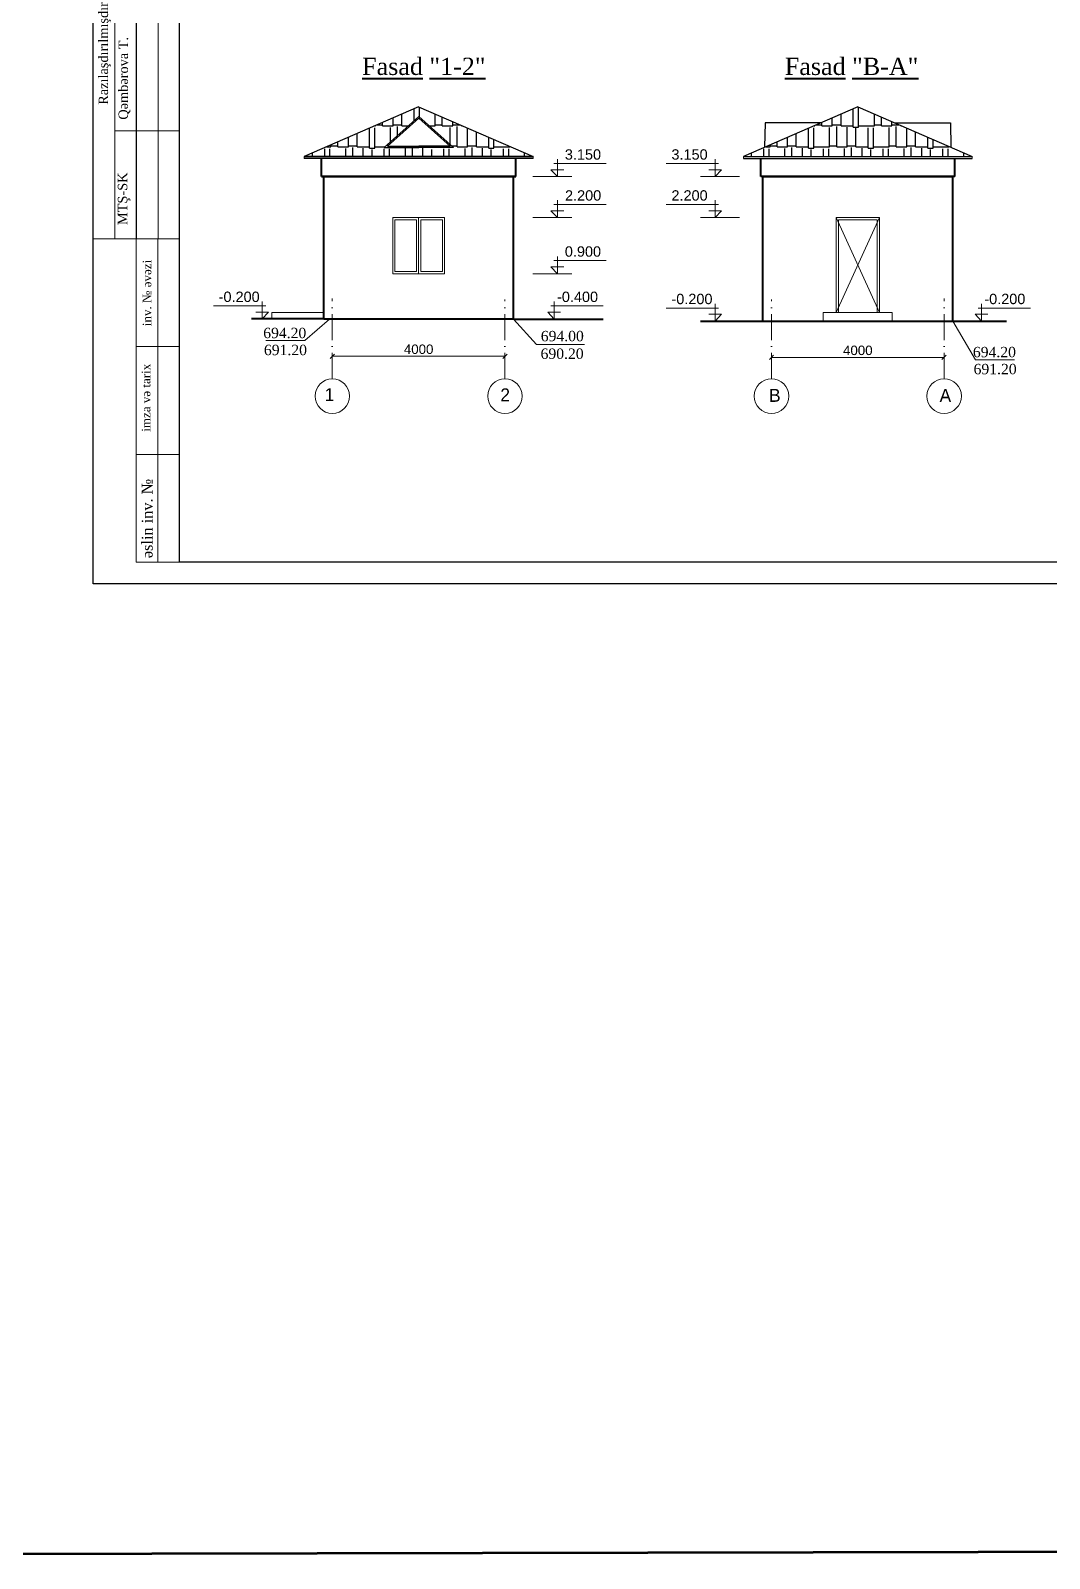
# Model space of a CAD drawing. Header units: millimetres. Extents: x 120281 to 1416367021, y -641565767 to 918373.
# Drawn here: x 491145 to 514753, y 687719 to 723138 of the extents above; entities that cross this region are included whole.
import ezdxf

# ---------------------------------------------------------------- set-up
doc = ezdxf.new("R2010")
doc.units = ezdxf.units.MM
doc.linetypes.add('ACAD_ISO02W100', pattern=[15, 12, -3])
doc.linetypes.add('ACAD_ISO10W100', pattern=[18, 12, -3, 0, -3])
for name, color, linetype, lineweight in [('Layer2', 7, 'Continuous', 13), ('ось', 20, 'ACAD_ISO02W100', 0), ('размер', 90, 'Continuous', 40), ('размер2', 210, 'Continuous', 15), ('размер2_Ном._пера__1', 7, 'Continuous', 15), ('размер_Ном._пера__1', 7, 'Continuous', 15), ('РАЗМЕРЫ', 80, 'Continuous', 9)]:
    doc.layers.add(name, color=color, linetype=linetype, lineweight=lineweight)
doc.styles.add('Arial AzLat', font='AZLTM.TTF', dxfattribs={"height": 300})
doc.styles.get("Standard").update_dxf_attribs({"font": 'arial.ttf'})
doc.styles.add('Times New  Roman', font='times.ttf')
doc.styles.add('Times New Roman', font='times.ttf', dxfattribs={"height": 300})
doc.styles.add('СГЕНЕРИР_СТИЛЬ_6', font='A2TI(LA).TTF')
doc.dimstyles.new('Farid 250', dxfattribs={"dimtxt": 220, "dimasz": 100, "dimexe": 100, "dimexo": 300, "dimgap": 50, "dimtad": 1, "dimdec": 0, "dimzin": 0, "dimdsep": 46, "dimtxsty": 'Standard', "dimblk": 'OBLIQUE', "dimcen": 10, "dimse1": 1, "dimse2": 1, "dimclrd": 256, "dimclre": 1, "dimclrt": 1, "dimadec": 0, "dimazin": 0, "dimtfac": 1, "dimtdec": 0, "dimtix": 1, "dimtmove": 1, "dimatfit": 2, "dimldrblk": 'ARCHTICK', "dimfxl": 1, "dimtolj": 1, "dimtzin": 0, "dimlwd": -1, "dimlwe": 9, "dimarcsym": 0})

# ---------------------------------------------------------------- blocks, each defined once
blk = doc.blocks.new('_Oblique')
at = {"color": 0, "linetype": 'ByBlock', "lineweight": -2}
blk.add_line((-0.5, -0.5), (0.5, 0.5), dxfattribs=at)
blk = doc.blocks.new('*D276')
at = {"layer": 'Defpoints', "color": 0, "lineweight": 53, "transparency": 16777216}
for p in [(498137, 715587), (498137, 715587), (502137, 715587)]:
    blk.add_point(p, dxfattribs=at)
at = {"layer": 'размер_Ном._пера__1', "transparency": 16777216}
blk.add_line((502137, 715587), (498137, 715587), dxfattribs=at)
at = {"layer": 'размер_Ном._пера__1', "transparency": 16777216, "xscale": 100, "yscale": 100, "zscale": 100, "rotation": 180}
blk.add_blockref('_Oblique', (498137, 715587), dxfattribs=at)
at = {"layer": 'размер_Ном._пера__1', "transparency": 16777216, "xscale": 100, "yscale": 100, "zscale": 100}
blk.add_blockref('_Oblique', (502137, 715587), dxfattribs=at)
at = {"layer": 'размер_Ном._пера__1', "color": 1, "transparency": 16777216, "insert": (500137, 715749), "char_height": 220, "attachment_point": 5}
blk.add_mtext('\\A1;4000', dxfattribs=at)
blk = doc.blocks.new('_ArchTick')
at = {"color": 0, "linetype": 'ByBlock', "const_width": 0.15}
blk.add_lwpolyline([(-0.5, -0.5), (0.5, 0.5)], dxfattribs=at)
blk = doc.blocks.new('*D314')
at = {"layer": 'Defpoints', "color": 0, "lineweight": 53, "transparency": 16777216}
for p in [(508313, 715561), (512313, 715561), (512313, 715561)]:
    blk.add_point(p, dxfattribs=at)
at = {"layer": 'размер_Ном._пера__1', "transparency": 16777216}
blk.add_line((508313, 715561), (512313, 715561), dxfattribs=at)
at = {"layer": 'размер_Ном._пера__1', "transparency": 16777216, "xscale": 100, "yscale": 100, "zscale": 100, "rotation": 180}
blk.add_blockref('_Oblique', (508313, 715561), dxfattribs=at)
at = {"layer": 'размер_Ном._пера__1', "transparency": 16777216, "xscale": 100, "yscale": 100, "zscale": 100}
blk.add_blockref('_Oblique', (512313, 715561), dxfattribs=at)
at = {"layer": 'размер_Ном._пера__1', "color": 1, "transparency": 16777216, "insert": (510313, 715723), "char_height": 220, "attachment_point": 5}
blk.add_mtext('\\A1;4000', dxfattribs=at)

msp = doc.modelspace()

# ---------------------------------------------------------------- hatches: boundary and pattern name
at = {"layer": 'размер', "lineweight": 30}
h = msp.add_hatch(dxfattribs=at)
h.set_pattern_fill('AR-RSHKE', color=0, scale=1.6)
h.set_pattern_definition([(0, (155746.4, -90567.65), (1036.32, 487.68), [243.84, -203.2, 284.48, -121.92, 365.76, -162.56]), (0, (155990.2, -90547.33), (1036.32, 487.68), [203.2, -772.16, 162.56, -243.84]), (0, (156477.9, -90598.13), (1036.32, 487.68), [121.92, -1259.84]), (90, (155746.38, -90567.65), (-345.44, 487.68), [467.36, -1483.36]), (90, (155990.22, -90567.65), (-345.44, 487.68), [457.2, -1493.52]), (90, (156193.42, -90567.65), (-345.44, 487.68), [426.72, -1524]), (90, (156477.9, -90598.13), (-345.44, 487.68), [467.36, -1483.36]), (90, (156599.82, -90598.13), (-345.44, 487.68), [467.36, -1483.36]), (90, (156965.58, -90567.65), (-345.44, 487.68), [447.04, -1503.68])])
h.paths.add_polyline_path([(510312.54972, 721373.24078), (507662.54972, 720219.28167), (507662.54972, 720218.21155), (512962.54972, 720218.21155)])

# ---------------------------------------------------------------- linework, layer by layer
at = {"color": 0, "linetype": 'Continuous', "lineweight": 5}
for p, q in [((503352.10103, 720153.02497), (503352.10103, 719751.1101)), ((507004.1818, 720153.02497), (507004.1818, 719751.1101)), ((503352.10103, 719751.1101), (503203.27667, 719911.1101)), ((503203.27667, 719911.1101), (503498.66198, 719911.1101)), ((504484.39979, 720054.17469), (503272.10103, 720054.17469)), ((505871.88304, 720054.17469), (507084.1818, 720054.17469)), ((507153.00616, 719911.1101), (506857.62085, 719911.1101)), ((507004.1818, 719751.1101), (507153.00616, 719911.1101)), ((504484.39979, 719104.17469), (503272.10103, 719104.17469)), ((503352.10103, 719203.02497), (503352.10103, 718801.1101)), ((505871.88304, 719104.17469), (507084.1818, 719104.17469)), ((507004.1818, 719203.02497), (507004.1818, 718801.1101)), ((503352.10103, 718801.1101), (503203.27667, 718961.1101)), ((503203.27667, 718961.1101), (503498.66198, 718961.1101)), ((507153.00616, 718961.1101), (506857.62085, 718961.1101)), ((507004.1818, 718801.1101), (507153.00616, 718961.1101)), ((503352.10103, 717501.1101), (503203.27667, 717661.1101)), ((503203.27667, 717661.1101), (503498.66198, 717661.1101)), ((504484.39979, 717804.17469), (503272.10103, 717804.17469)), ((503352.10103, 717903.02497), (503352.10103, 717501.1101)), ((495380.2506, 716754.56214), (496592.54936, 716754.56214)), ((496661.37372, 716611.49755), (496365.98841, 716611.49755)), ((496512.54936, 716853.41242), (496512.54936, 716451.49755)), ((496512.54936, 716451.49755), (496661.37372, 716611.49755)), ((503279.46087, 716451.0667), (503130.63651, 716611.0667)), ((503130.63651, 716611.0667), (503426.02182, 716611.0667)), ((504411.75963, 716754.1313), (503199.46087, 716754.1313)), ((503279.46087, 716852.98158), (503279.46087, 716451.0667)), ((505871.88304, 716704.17469), (507084.1818, 716704.17469)), ((507153.00616, 716561.1101), (506857.62085, 716561.1101)), ((507004.1818, 716803.02497), (507004.1818, 716401.1101)), ((507004.1818, 716401.1101), (507153.00616, 716561.1101)), ((513180.00759, 716401.6397), (513031.18323, 716561.6397)), ((513031.18323, 716561.6397), (513326.56854, 716561.6397)), ((514312.30635, 716704.70429), (513100.00759, 716704.70429)), ((513180.00759, 716803.55458), (513180.00759, 716401.6397))]:
    msp.add_line(p, q, dxfattribs=at)
at = {"color": 244, "lineweight": 53, "true_color": 0x991b1e}
msp.add_lwpolyline([(440324.24024, 757119.90004), (681637.27816, 757603.30928), (681637.27816, 688202.32989), (440324.24024, 687718.92066)], close=True, dxfattribs=at)
at = {"layer": 'Layer2', "color": 0}
for p, q in [((498073.48695, 716451.0667), (497503.63194, 715950.11427)), ((502336.27866, 716451.06026), (502870.55366, 715858.94187)), ((512512.55404, 716401.58543), (513042.2802, 715507.25201)), ((497503.63194, 715950.11427), (496599.04296, 715950.11427)), ((502870.55366, 715858.94187), (503979.87059, 715858.94187)), ((513946.86917, 715507.25201), (513042.2802, 715507.25201))]:
    msp.add_line(p, q, dxfattribs=at)
at = {"layer": 'ось', "color": 0, "linetype": 'ACAD_ISO10W100', "ltscale": 50}
for p, q in [((498136.84578, 715063.52834), (498136.84578, 716923.3024)), ((502136.84578, 715063.58852), (502136.84578, 716906.79898)), ((508312.54972, 715063.58852), (508312.54972, 716906.79898)), ((512312.54972, 715063.52834), (512312.54972, 716923.3024))]:
    msp.add_line(p, q, dxfattribs=at)
at = {"layer": 'размер', "color": 0, "lineweight": 30}
for p, q in [((500136.84578, 721373.25163), (497486.84578, 720218.21155)), ((500136.84578, 721373.25163), (497486.84578, 720219.29251)), ((500136.84578, 721373.25163), (497486.84578, 720219.29251)), ((500141.44615, 721148.50256), (499336.04795, 720429.85357)), ((500136.84578, 721373.25163), (502786.84578, 720218.21155)), ((500136.84578, 721373.25163), (502786.84578, 720218.2224)), ((500136.84578, 721373.25163), (502786.84578, 720218.2224)), ((500141.44615, 721148.50256), (500946.84436, 720429.85357)), ((510312.54972, 721373.24078), (507662.54972, 720219.28167)), ((510312.54972, 721373.24078), (512962.54972, 720218.21155)), ((500139.17971, 721106.27372), (499414.72919, 720459.85357)), ((500139.17971, 721106.27372), (500867.82331, 720459.85357)), ((508162.28518, 721000.2678), (508154.24535, 720432.51322)), ((509456.84054, 721000.2678), (508162.28518, 721000.2678)), ((511168.25889, 721000.2678), (512462.81425, 721000.2678)), ((512462.81425, 721000.2678), (512470.85408, 720432.51322)), ((499336.04795, 720429.85357), (500141.44615, 720429.85357)), ((499414.72919, 720459.85357), (500141.44615, 720459.85357)), ((500867.82331, 720459.85357), (500141.44615, 720459.85357)), ((500946.84436, 720429.85357), (500141.44615, 720429.85357)), ((497486.84578, 720218.2224), (502786.84578, 720218.2224)), ((502786.84578, 720218.21155), (497486.84578, 720218.21155)), ((502786.84578, 720175.5607), (497486.84578, 720175.5607)), ((507662.54972, 720218.21155), (512962.54972, 720218.21155)), ((507662.54972, 720175.5607), (512962.54972, 720175.5607))]:
    msp.add_line(p, q, dxfattribs=at)
at = {"layer": 'размер', "color": 0, "linetype": 'Continuous', "lineweight": 30}
for p, q in [((499748.27853, 720931.88567), (499748.27853, 721204.04758)), ((500032.75853, 721051.52165), (500032.75853, 721327.92618)), ((500154.67853, 721136.69543), (500154.67853, 721365.47905)), ((500520.43853, 720931.88567), (500520.43853, 721206.05886)), ((500682.99853, 720931.88567), (500682.99853, 721135.20545)), ((498996.43853, 720413.72567), (498996.43853, 720876.65414)), ((499118.35853, 720413.72567), (499118.35853, 720881.08567)), ((499123.27453, 720931.88567), (499138.67853, 720931.88567)), ((499138.67853, 720931.88567), (499138.67853, 720938.59344)), ((499169.93822, 720952.20567), (499301.23853, 720952.20567)), ((499301.23853, 720931.88567), (499301.23853, 721009.38121)), ((499301.23853, 720931.88567), (499545.07853, 720931.88567)), ((499484.11853, 720561.97551), (499484.11853, 720891.24567)), ((499545.07853, 720931.88567), (499545.07853, 721115.56287)), ((499545.07853, 720952.20567), (499748.27853, 720952.20567)), ((499646.67853, 720707.02622), (499646.67853, 720911.56567)), ((499748.27853, 720931.88567), (499898.68111, 720931.88567)), ((500384.21119, 720931.88567), (500520.43853, 720931.88567)), ((500520.43853, 720952.20567), (500682.99853, 720952.20567)), ((500682.99853, 720931.88567), (500926.83853, 720931.88567)), ((500865.87853, 720502.09859), (500865.87853, 720891.24567)), ((500926.83853, 720931.88567), (500926.83853, 721028.92532)), ((500926.83853, 720952.20567), (501102.85752, 720952.20567)), ((501028.43853, 720444.20567), (501028.43853, 720911.56567)), ((501130.03853, 720931.88567), (501130.03853, 720940.35856)), ((501130.03853, 720931.88567), (501149.47799, 720931.88567)), ((501272.27853, 720444.20567), (501272.27853, 720878.36182)), ((501475.47853, 720444.20567), (501475.47853, 720789.79505)), ((498003.34577, 720444.20567), (498102.35853, 720444.20567)), ((498102.35853, 720444.20567), (498102.35853, 720487.3214)), ((498102.35853, 720464.52567), (498264.91853, 720464.52567)), ((498264.91853, 720444.20567), (498264.91853, 720558.10917)), ((498264.91853, 720444.20567), (498508.75853, 720444.20567)), ((498508.75853, 720444.20567), (498508.75853, 720664.29083)), ((498508.75853, 720464.52567), (498711.95853, 720464.52567)), ((498610.35853, 720218.2224), (498610.35853, 720423.88567)), ((498711.95853, 720444.20567), (498711.95853, 720752.77554)), ((498711.95853, 720444.20567), (498996.43853, 720444.20567)), ((499118.35853, 720444.20567), (499352.13251, 720444.20567)), ((499992.11853, 720218.2224), (499992.11853, 720423.88567)), ((500865.87853, 720459.85357), (500865.87853, 720461.57889)), ((500907.98693, 720464.52567), (501028.43853, 720464.52567)), ((501028.43853, 720444.20567), (501272.27853, 720444.20567)), ((501272.27853, 720464.52567), (501475.47853, 720464.52567)), ((501373.87853, 720218.2224), (501373.87853, 720423.88567)), ((501475.47853, 720444.20567), (501759.95853, 720444.20567)), ((501759.95853, 720413.72567), (501759.95853, 720665.80157)), ((501881.87853, 720413.72567), (501881.87853, 720612.66151)), ((501881.87853, 720444.20567), (502247.63853, 720444.20567)), ((502247.63853, 720444.20567), (502247.63853, 720453.24132)), ((497675.63853, 720218.2224), (497675.63853, 720301.5035)), ((497960.11853, 720218.2224), (497960.11853, 720393.40567)), ((498082.03853, 720218.2224), (498082.03853, 720393.40567)), ((498447.79853, 720218.2224), (498447.79853, 720403.56567)), ((498854.19853, 720218.2224), (498854.19853, 720413.72567)), ((498996.43853, 720413.72567), (499118.35853, 720413.72567)), ((499057.39853, 720218.2224), (499057.39853, 720383.24567)), ((499341.87853, 720218.2224), (499341.87853, 720393.40567)), ((499463.79853, 720218.2224), (499463.79853, 720393.40567)), ((499829.55853, 720218.2224), (499829.55853, 720403.56567)), ((500235.95853, 720218.2224), (500235.95853, 720413.72567)), ((500439.15853, 720218.2224), (500439.15853, 720383.24567)), ((500723.63853, 720218.2224), (500723.63853, 720393.40567)), ((500845.55853, 720218.2224), (500845.55853, 720393.40567)), ((501211.31853, 720218.2224), (501211.31853, 720403.56567)), ((501617.71853, 720218.2224), (501617.71853, 720413.72567)), ((501759.95853, 720413.72567), (501881.87853, 720413.72567)), ((501820.91853, 720218.2224), (501820.91853, 720383.24567)), ((502105.39853, 720218.2224), (502105.39853, 720393.40567)), ((502227.31853, 720218.2224), (502227.31853, 720393.40567)), ((502593.07853, 720218.2224), (502593.07853, 720302.67781))]:
    msp.add_line(p, q, dxfattribs=at)
at = {"layer": 'размер', "color": 0, "lineweight": 20}
for p, q in [((497486.84578, 720218.2224), (497486.84578, 720175.57155)), ((497486.84578, 720218.21155), (497486.84578, 720175.5607)), ((502786.84578, 720218.2224), (502786.84578, 720175.57155)), ((502786.84578, 720218.21155), (502786.84578, 720175.5607)), ((507662.54972, 720218.21155), (507662.54972, 720175.5607)), ((512962.54972, 720218.21155), (512962.54972, 720175.5607)), ((500086.84578, 718751.1101), (500086.84578, 717551.1101)), ((500136.84578, 718801.1101), (500136.84578, 717501.1101)), ((500186.84578, 718751.1101), (500186.84578, 717551.1101)), ((510812.54972, 718804.39318), (509812.54972, 716601.1101)), ((509812.54972, 718801.1101), (510812.54972, 716601.1101)), ((497936.84578, 716601.08994), (496736.84578, 716601.08994)), ((496736.84578, 716601.08994), (496736.84578, 716451.0667))]:
    msp.add_line(p, q, dxfattribs=at)
at = {"layer": 'размер', "color": 0}
for p, q in [((497886.84578, 719751.1101), (497886.84578, 720175.5607)), ((502386.84578, 719751.1101), (502386.84578, 720175.5607)), ((508062.54972, 719751.1101), (508062.54972, 720175.5607)), ((512562.54972, 719751.1101), (512562.54972, 720175.5607)), ((502386.84578, 719751.1101), (497886.84578, 719751.1101)), ((497886.84578, 719751.1101), (502386.84578, 719751.1101)), ((497936.84578, 716451.49755), (497936.84578, 719751.1101)), ((502336.84578, 716451.0667), (502336.84578, 719751.1101)), ((512562.54972, 719751.1101), (508062.54972, 719751.1101)), ((508112.54972, 716401.1101), (508112.54972, 719751.1101)), ((508112.54972, 719751.1101), (512512.54972, 719751.1101)), ((512512.55374, 716401.58543), (512512.54972, 719751.1101)), ((502336.84578, 716451.0667), (497936.84578, 716451.0667)), ((506666.91189, 716401.1101), (513758.35709, 716401.68673))]:
    msp.add_line(p, q, dxfattribs=at)
at = {"layer": 'размер', "color": 0, "lineweight": 15}
for p, q in [((503689.37094, 719751.1101), (502782.17998, 719751.1101)), ((506666.91189, 719751.1101), (507574.10285, 719751.1101)), ((503689.37094, 718801.1101), (502782.17998, 718801.1101)), ((506666.91189, 718801.1101), (507574.10285, 718801.1101)), ((503689.37094, 717501.1101), (502782.17998, 717501.1101)), ((504339.66839, 716451.0667), (503538.92842, 716451.0667)), ((506666.91189, 716401.1101), (507574.10285, 716401.1101))]:
    msp.add_line(p, q, dxfattribs=at)
at = {"layer": 'размер', "lineweight": 13}
msp.add_line((493101.68955, 718313.35373), (494101.68955, 718313.35373), dxfattribs=at)
msp.add_line((493101.68955, 718313.35373), (494101.68955, 718313.35373), dxfattribs=at)
at = {"layer": 'размер', "color": 0, "lineweight": 13}
for p, q in [((493594.6215, 718313.03096), (494594.6215, 718313.03096)), ((493594.6215, 718313.03096), (494594.6215, 718313.03096)), ((493594.6215, 710813.03096), (493594.6215, 718313.03096)), ((494094.6215, 710813.03096), (494094.6215, 718313.03096)), ((494594.6215, 715813.03096), (493594.6215, 715813.03096)), ((494594.6215, 713313.03096), (493594.6215, 713313.03096)), ((494594.6215, 710813.03096), (493594.6215, 710813.03096))]:
    msp.add_line(p, q, dxfattribs=at)
at = {"layer": 'размер', "color": 0, "lineweight": 20}
msp.add_lwpolyline([(500736.84578, 718801.1101), (499536.84578, 718801.1101), (499536.84578, 717501.1101), (500736.84578, 717501.1101)], close=True, dxfattribs=at)
for points in [[(500086.84578, 718751.1101), (499586.84578, 718751.1101), (499586.84578, 717551.1101), (500086.84578, 717551.1101)], [(500186.84578, 717551.1101), (500686.84578, 717551.1101), (500686.84578, 718751.1101), (500186.84578, 718751.1101)], [(509812.54972, 716601.1101), (509812.54972, 718801.1101), (510812.54972, 718801.1101), (510812.54972, 716601.1101)], [(509862.54972, 716601.1101), (509862.54972, 718751.1101), (510762.54972, 718751.1101), (510762.54972, 716601.1101)], [(509512.55262, 716415.99335), (509512.54987, 716601.1101), (511112.54987, 716601.1101), (511112.5661, 716401.47159)]]:
    msp.add_lwpolyline(points, dxfattribs=at)
at = {"layer": 'размер', "color": 0}
for points in [[(497940.17377, 716451.49755), (496263.24853, 716451.49755)], [(502338.92842, 716451.0667), (504409.56043, 716451.0667)]]:
    msp.add_lwpolyline(points, dxfattribs=at)
at = {"layer": 'размер', "color": 0, "lineweight": 20}
for centre in [(498136.84578, 714663.52834), (502136.84578, 714663.58852), (508312.54972, 714663.58852), (512312.54972, 714663.52834)]:
    msp.add_circle(centre, 400, dxfattribs=at)
at = {"layer": 'размер2', "color": 0, "lineweight": 30}
for points in [[(492594.6215, 740013.03096), (534594.6215, 740013.03096), (534594.6215, 710313.03096), (492594.6215, 710313.03096)], [(494594.6215, 739513.03096), (534094.6215, 739513.03096), (534094.6215, 710813.03096), (494594.6215, 710813.03096)]]:
    msp.add_lwpolyline(points, close=True, dxfattribs=at)
at = {"layer": 'размер2_Ном._пера__1', "linetype": 'Continuous'}
for p, q in [((492594.62412, 718313.35373), (492594.62412, 725813.35373)), ((493094.62412, 718313.35373), (493094.62412, 725813.35373)), ((493594.62281, 718313.35373), (493594.62281, 725813.35373)), ((493601.68955, 718313.35373), (493601.68955, 725813.35373)), ((494101.68824, 718313.35373), (494101.68824, 725813.35373))]:
    msp.add_line(p, q, dxfattribs=at)
at = {"layer": 'размер_Ном._пера__1', "linetype": 'Continuous'}
for p, q in [((493094.62412, 720809.97209), (494594.6215, 720809.97209)), ((492594.62412, 718313.35373), (494101.68955, 718313.35373)), ((493101.68955, 718313.35373), (494101.68955, 718313.35373))]:
    msp.add_line(p, q, dxfattribs=at)

# ---------------------------------------------------------------- texts
at = {"layer": 'размер', "color": 0}
for s, p in [('3.150', (503524.51482, 720145.47776)), ('3.150', (505994.71481, 720145.47776)), ('2.200', (503528.7713, 719195.47776)), ('2.200', (505994.71481, 719195.47776)), ('0.900', (503524.67853, 717895.47776)), ('-0.200', (495503.08236, 716845.86522)), ('-0.400', (503343.66184, 716845.43437)), ('-0.200', (505994.71481, 716795.47776)), ('-0.200', (513244.20856, 716796.00737))]:
    msp.add_text(s, height=240, dxfattribs=at).set_placement(p)
at = {"layer": 'размер', "color": 0, "char_height": 400, "width": 8477.2288698, "attachment_point": 1, "style": 'Times New  Roman'}
for s, insert in [('{\\LF\\fTimes New Roman|b0|i0|c238|p18;asad\\fTimes New Roman|b0|i0|c204|p18; \\fTimes New Roman|b0|i0|c238|p18;"\\fTimes New Roman|b0|i0|c204|p18;1-2\\fTimes New Roman|b0|i0|c238|p18;"}', (498826.75748, 722508.38739)), ('{\\LF\\fTimes New Roman|b0|i0|c238|p18;asad\\fTimes New Roman|b0|i0|c204|p18; \\fTimes New Roman|b0|i0|c238|p18;"\\fTimes New Roman|b0|i0|c204|p18;B-A\\fTimes New Roman|b0|i0|c238|p18;"}', (508620.97175, 722508.38739))]:
    msp.add_mtext(s, dxfattribs=dict(at, insert=insert))
at = {"layer": 'размер', "color": 0, "attachment_point": 1, "rotation": 90}
for s, insert, char_height, style in [('{\\fTimes New Roman|b0|i0|c238|p18;inv. \\fTimes New Roman|b0|i0|c162|p18;№} {\\fTimes New Roman|b0|i0|c238|p18;əvəzi}', (493742.9427, 716284.63594), 200, 'Times New  Roman'), ('{\\fTimes New Roman|b0|i0|c238|p18;imza və tarix}', (493721.39824, 713836.81983), 200, 'Times New  Roman'), ('{\\fTimes New Roman|b0|i0|c238|p18;əslin inv. \\fTimes New Roman|b0|i0|c162|p18;№}', (493722.62534, 710907.30408), 250, 'Times New Roman')]:
    msp.add_mtext(s, dxfattribs=dict(at, insert=insert, char_height=char_height, style=style))
at = {"layer": 'размер', "color": 0, "char_height": 300, "style": 'Arial AzLat'}
for s, insert, attachment_point in [('1', (498181.70808, 714847.4538), 3), ('2', (502253.87048, 714843.07057), 3), ('B', (508256.27356, 714830.7027), 1), ('A', (512208.02728, 714827.9245), 1)]:
    msp.add_mtext_dynamic_manual_height_columns(s, width=34.0727955, gutter_width=1000, heights=[0], dxfattribs=dict(at, insert=insert, attachment_point=attachment_point))
at = {"layer": 'размер_Ном._пера__1', "linetype": 'Continuous', "char_height": 220, "attachment_point": 7, "rotation": 90, "style": 'СГЕНЕРИР_СТИЛЬ_6'}
for s, insert in [('{\\fTimes New Roman|b0|i0|c204|p18;Raz\\fTimes New Roman|b0|i0|c0|p18;ı\\fTimes New Roman|b0|i0|c204|p18;la\\fTimes New Roman|b0|i0|c0|p18;ş\\fTimes New Roman|b0|i0|c204|p18;d\\fTimes New Roman|b0|i0|c0|p18;ı\\fTimes New Roman|b0|i0|c204|p18;r\\fTimes New Roman|b0|i0|c0|p18;ı\\fTimes New Roman|b0|i0|c204|p18;lm\\fTimes New Roman|b0|i0|c0|p18;ış\\fTimes New Roman|b0|i0|c204|p18;d\\fTimes New Roman|b0|i0|c0|p18;ı\\fTimes New Roman|b0|i0|c204|p18;r}', (493012.48502, 721417.00979)), ('{\\fTimes New Roman|b0|i0|c238|p18;Qəmbərova T.}', (493457.74117, 721071.51983)), ('{\\fTimes New Roman|b0|i0|c238|p18;MTŞ-SK}', (493457.74117, 718628.64432))]:
    msp.add_mtext(s, dxfattribs=dict(at, insert=insert))
at = {"layer": 'РАЗМЕРЫ', "color": 0, "style": 'Times New  Roman'}
for s, p in [('694.20', (496536.25592, 716007.56651)), ('694.00', (502967.10429, 715935.64223)), ('691.20', (496552.38587, 715613.5479)), ('690.20', (502962.80794, 715527.06109)), ('694.20', (512979.49316, 715564.70425)), ('691.20', (512995.62311, 715170.68564))]:
    msp.add_text(s, height=240, dxfattribs=at).set_placement(p)

# ---------------------------------------------------------------- dimensions: what is measured, and where the dimension line sits
at = {"layer": 'размер_Ном._пера__1', "color": 0}
dim = msp.add_linear_dim(base=(498136.84578, 715586.7409), p1=(502136.84578, 715586.7409), p2=(498136.84578, 715586.7409), angle=180, dimstyle='Farid 250', dxfattribs=at)
dim.commit()
dim.dimension.update_dxf_attribs({"geometry": '*D276', "text_midpoint": (500136.84578, 715749.06696)})
dim = msp.add_linear_dim(base=(512312.54972, 715561.13253), p1=(508312.54972, 715561.13253), p2=(512312.54972, 715561.13253), dimstyle='Farid 250', dxfattribs=at)
dim.commit()
dim.dimension.update_dxf_attribs({"geometry": '*D314', "text_midpoint": (510312.54972, 715723.45859)})

doc.saveas('drawing.dxf')
